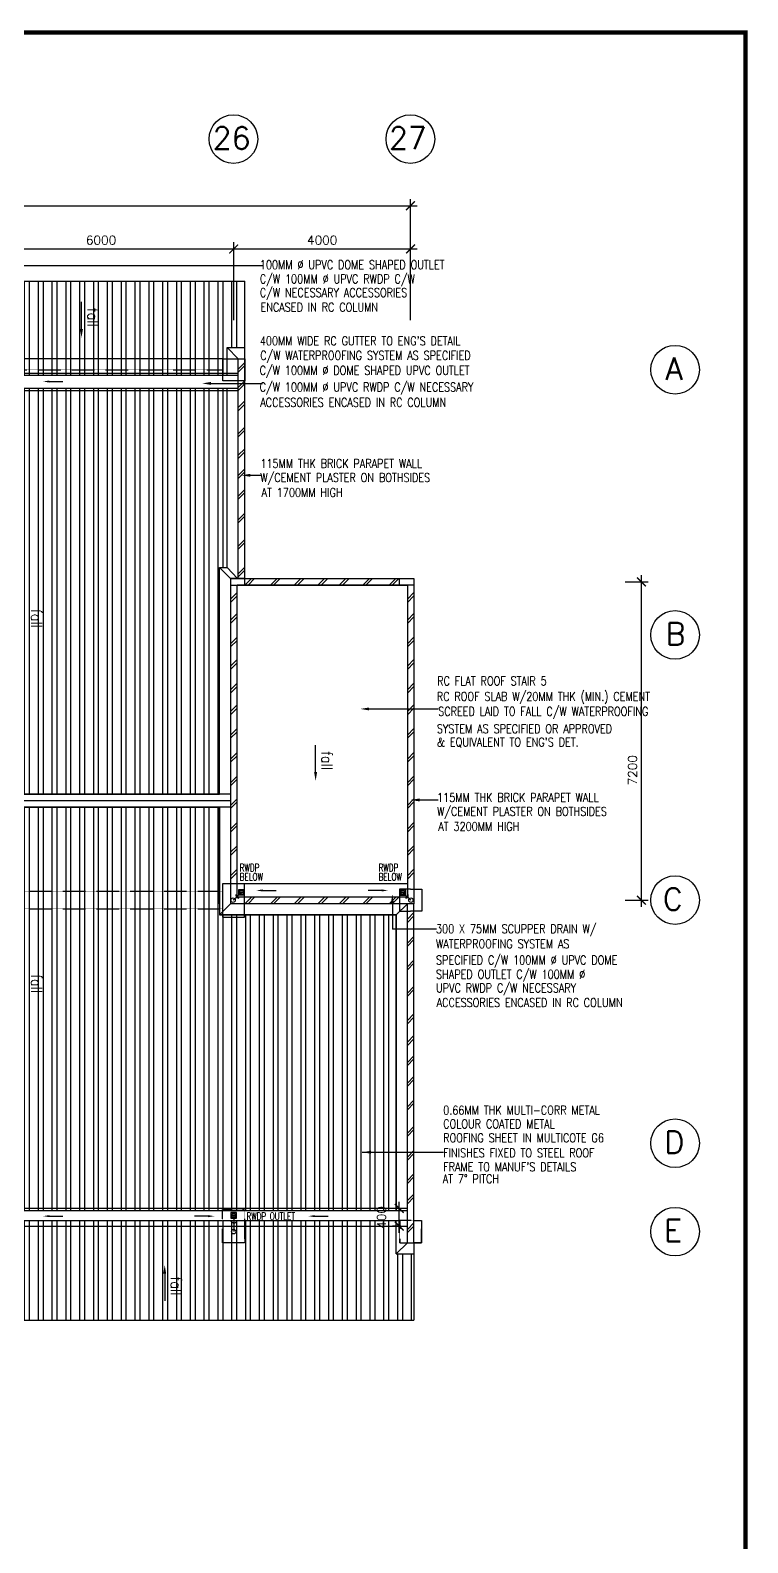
# Model space of a CAD drawing. Extents: x 2266480 to 2632177, y -858634 to -757244.
# Drawn here: x 2615954 to 2632177, y -791462 to -757244 of the extents above; entities that cross this region are included whole.
import ezdxf

# ---------------------------------------------------------------- set-up
doc = ezdxf.new("R2010")
doc.units = 0
doc.header["$LTSCALE"] = 10
doc.header["$MEASUREMENT"] = 0
doc.linetypes.add('DIVIDE', pattern=[1.25, 0.5, -0.25, 0, -0.25, 0, -0.25])
doc.linetypes.add('HIDDEN', pattern=[0.375, 0.25, -0.125])
doc.layers.get('0').update_dxf_attribs({"linetype": 'CONTINUOUS'})
doc.layers.get('DEFPOINTS').update_dxf_attribs({"linetype": 'CONTINUOUS'})
for name, color, linetype in [('BEAM', 1, 'HIDDEN'), ('COL', 3, 'CONTINUOUS'), ('DIM', 7, 'CONTINUOUS'), ('FFL', 7, 'CONTINUOUS'), ('FIT', 5, 'CONTINUOUS'), ('FLASH', 35, 'CONTINUOUS'), ('GRID-T', 7, 'CONTINUOUS'), ('H', 1, 'CONTINUOUS'), ('hatch', 7, 'CONTINUOUS'), ('hatchb', 251, 'CONTINUOUS'), ('LINE', 7, 'CONTINUOUS'), ('PIPE', 5, 'DIVIDE'), ('PL', 5, 'CONTINUOUS'), ('ROOF', 7, 'CONTINUOUS'), ('RWDP', 145, 'CONTINUOUS'), ('SPEC', 7, 'CONTINUOUS'), ('stair', 7, 'CONTINUOUS'), ('T25', 7, 'CONTINUOUS'), ('WALL', 2, 'CONTINUOUS'), ('WP', 50, 'DIVIDE')]:
    doc.layers.add(name, color=color, linetype=linetype)
doc.styles.add('ROMANS', font='romans')
doc.styles.get("Standard").update_dxf_attribs({"font": 'ROMANS.SHX'})
doc.dimstyles.new('STANDARD$0', dxfattribs={"dimscale": 0, "dimtxt": 8, "dimasz": 6, "dimexe": 1, "dimexo": 1, "dimgap": 3, "dimtad": 1, "dimdec": 0, "dimlfac": -1, "dimrnd": 1, "dimzin": 0, "dimdsep": 46, "dimtxsty": 'Standard', "dimcen": 0, "dimclrd": 5, "dimclre": 250, "dimadec": 0, "dimazin": 0, "dimtfac": 1, "dimtdec": 4, "dimtofl": 0, "dimtmove": 0, "dimatfit": 3, "dimfxl": 1, "dimtolj": 1, "dimtzin": 0, "dimarcsym": 0})
pattern_1 = [(90, (0, 0), (-312.5, 6e-14), []), (90, (-110.5, 110.5), (-312.5, 6e-14), [])]

# ---------------------------------------------------------------- blocks, each defined once
blk = doc.blocks.new('_ARCHTICK')
at = {"color": 0, "linetype": 'ByBlock', "const_width": 0.15}
blk.add_lwpolyline([(-0.5, -0.5), (0.5, 0.5)], dxfattribs=at)
blk = doc.blocks.new('*D244')
at = {"layer": 'DEFPOINTS', "color": 0, "transparency": 16777216}
for p in [(2620555, -762192), (2614555, -763953), (2620555, -763953)]:
    blk.add_point(p, dxfattribs=at)
at = {"layer": 'DIM', "color": 7, "lineweight": -2, "transparency": 16777216}
for p, q in [((2614555, -763803), (2614555, -762042)), ((2620555, -763803), (2620555, -762042)), ((2614405, -762192), (2620705, -762192))]:
    blk.add_line(p, q, dxfattribs=at)
at = {"layer": 'DIM', "color": 7, "lineweight": -2, "transparency": 16777216, "xscale": 200, "yscale": 200, "zscale": 200, "rotation": 180}
blk.add_blockref('_ARCHTICK', (2614555, -762192), dxfattribs=at)
at = {"layer": 'DIM', "color": 7, "lineweight": -2, "transparency": 16777216, "xscale": 200, "yscale": 200, "zscale": 200}
blk.add_blockref('_ARCHTICK', (2620555, -762192), dxfattribs=at)
at = {"layer": 'DIM', "color": 7, "transparency": 16777216, "insert": (2617555, -761992), "char_height": 200, "attachment_point": 5, "style": 'ROMANS'}
blk.add_mtext('\\A1;6000', dxfattribs=at)
blk = doc.blocks.new('*D245')
at = {"layer": 'DEFPOINTS', "color": 0, "transparency": 16777216}
for p in [(2624555, -762192), (2620555, -763953), (2624555, -763953)]:
    blk.add_point(p, dxfattribs=at)
at = {"layer": 'DIM', "color": 7, "lineweight": -2, "transparency": 16777216}
for p, q in [((2620555, -763803), (2620555, -762042)), ((2624555, -763803), (2624555, -762042)), ((2620405, -762192), (2624705, -762192))]:
    blk.add_line(p, q, dxfattribs=at)
at = {"layer": 'DIM', "color": 7, "lineweight": -2, "transparency": 16777216, "xscale": 200, "yscale": 200, "zscale": 200, "rotation": 180}
blk.add_blockref('_ARCHTICK', (2620555, -762192), dxfattribs=at)
at = {"layer": 'DIM', "color": 7, "lineweight": -2, "transparency": 16777216, "xscale": 200, "yscale": 200, "zscale": 200}
blk.add_blockref('_ARCHTICK', (2624555, -762192), dxfattribs=at)
at = {"layer": 'DIM', "color": 7, "transparency": 16777216, "insert": (2622555, -761992), "char_height": 200, "attachment_point": 5, "style": 'ROMANS'}
blk.add_mtext('\\A1;4000', dxfattribs=at)
blk = doc.blocks.new('*D246')
at = {"layer": 'DEFPOINTS', "color": 0, "transparency": 16777216}
for p in [(2624549, -761215), (2549549, -763953), (2624549, -763953)]:
    blk.add_point(p, dxfattribs=at)
at = {"layer": 'DIM', "color": 7, "lineweight": -2, "transparency": 16777216}
for p, q in [((2549399, -761215), (2624699, -761215)), ((2549549, -763803), (2549549, -761065)), ((2624549, -763803), (2624549, -761065))]:
    blk.add_line(p, q, dxfattribs=at)
at = {"layer": 'DIM', "color": 7, "lineweight": -2, "transparency": 16777216, "xscale": 200, "yscale": 200, "zscale": 200, "rotation": 180}
blk.add_blockref('_ARCHTICK', (2549549, -761215), dxfattribs=at)
at = {"layer": 'DIM', "color": 7, "lineweight": -2, "transparency": 16777216, "xscale": 200, "yscale": 200, "zscale": 200}
blk.add_blockref('_ARCHTICK', (2624549, -761215), dxfattribs=at)
at = {"layer": 'DIM', "color": 7, "transparency": 16777216, "insert": (2587049, -761015), "char_height": 200, "attachment_point": 5, "style": 'ROMANS'}
blk.add_mtext('\\A1;75000', dxfattribs=at)
blk = doc.blocks.new('100FT')
at = {"layer": 'PIPE', "linetype": 'Continuous'}
blk.add_circle((0, 0), 50, dxfattribs=at)
at = {"layer": 'WP', "linetype": 'Continuous'}
for p, q in [((-37, 34), (37, 34)), ((-50, -3), (50, -3)), ((-34, -37), (34, -37))]:
    blk.add_line(p, q, dxfattribs=at)
blk = doc.blocks.new('A$C7CE3714C')
at = {"layer": 'FIT'}
blk.add_lwpolyline([(0, 0), (126, 0), (126, 126), (0, 126)], close=True, dxfattribs=at)
at = {"layer": 'FIT', "xscale": -1}
blk.add_blockref('100FT', (63, 66), dxfattribs=at)
blk = doc.blocks.new('*D306')
at = {"layer": 'DEFPOINTS', "color": 0, "transparency": 16777216}
for p in [(2624297, -783900), (2624480, -783900, 0), (2624480, -784299)]:
    blk.add_point(p, dxfattribs=at)
at = {"layer": 'LINE', "color": 7, "lineweight": -2, "transparency": 16777216}
for p, q in [((2624330, -783900), (2624147, -783900)), ((2624297, -784449), (2624297, -783750)), ((2624330, -784299), (2624147, -784299))]:
    blk.add_line(p, q, dxfattribs=at)
at = {"layer": 'LINE', "color": 7, "lineweight": -2, "transparency": 16777216, "xscale": 200, "yscale": 200, "zscale": 200}
for p, rotation in [((2624297, -783900), 90), ((2624297, -784299), 270)]:
    blk.add_blockref('_ARCHTICK', p, dxfattribs=dict(at, rotation=rotation))
at = {"layer": 'LINE', "color": 7, "transparency": 16777216, "insert": (2623897, -784100), "char_height": 200, "attachment_point": 5, "rotation": 90, "style": 'ROMANS'}
blk.add_mtext('\\A1;400', dxfattribs=at)
blk = doc.blocks.new('*D66')
at = {"layer": 'DEFPOINTS', "color": 0, "transparency": 16777216}
for p in [(2629253, -769724), (2629773, -769724), (2629253, -776924)]:
    blk.add_point(p, dxfattribs=at)
at = {"layer": 'DIM', "color": 7, "lineweight": -2, "transparency": 16777216}
for p, q in [((2629403, -769724), (2629923, -769724)), ((2629773, -777074), (2629773, -769574)), ((2629403, -776924), (2629923, -776924))]:
    blk.add_line(p, q, dxfattribs=at)
at = {"layer": 'DIM', "color": 7, "lineweight": -2, "transparency": 16777216, "xscale": 200, "yscale": 200, "zscale": 200}
for p, rotation in [((2629773, -769724), 90), ((2629773, -776924), 270)]:
    blk.add_blockref('_ARCHTICK', p, dxfattribs=dict(at, rotation=rotation))
at = {"layer": 'DIM', "color": 7, "transparency": 16777216, "insert": (2629573, -773986), "char_height": 200, "attachment_point": 5, "rotation": 90, "style": 'ROMANS'}
blk.add_mtext('\\A1;7200', dxfattribs=at)

msp = doc.modelspace()

# ---------------------------------------------------------------- hatches: boundary and pattern name
at = {"layer": 'hatch'}
h = msp.add_hatch(dxfattribs=at)
h.set_pattern_fill('STEEL', color=0, scale=2500, angle=45, style=0)
h.set_pattern_definition(pattern_1)
h.paths.add_polyline_path([(2620805.5, -764424.1), (2620805.5, -762924.1), (2595155.5, -762924.1), (2595160.5, -765048.8), (2620405.5, -765048.8), (2620405.5, -764424.1)])
h = msp.add_hatch(dxfattribs=at)
h.set_pattern_fill('STEEL', color=0, scale=2500, angle=45, style=0)
h.set_pattern_definition(pattern_1)
edge = h.paths.add_edge_path()
edge.add_line((2553699.5, -765346.7), (2553699.5, -769399.1))
edge.add_line((2553699.5, -769399.1), (2553874.5, -769399.1))
edge.add_line((2553874.5, -769399.1), (2553874.5, -774524.1))
edge.add_line((2553874.5, -774524.1), (2620230.5, -774524.1))
edge.add_line((2620230.5, -774524.1), (2620230.5, -769399.1))
edge.add_line((2620230.5, -769399.1), (2620405.5, -769399.1))
edge.add_line((2620405.5, -769399.1), (2620405.5, -765346.7))
edge.add_line((2620405.5, -765346.7), (2595155.5, -765346.7))
edge.add_line((2595155.5, -765346.7), (2595155.5, -766424.1))
edge.add_line((2595155.5, -766424.1), (2578948.8, -766424.1))
edge.add_line((2578948.8, -766424.1), (2578948.8, -765346.1))
edge.add_line((2578948.8, -765346.1), (2553699.5, -765346.1))
h = msp.add_hatch(dxfattribs=at)
h.set_pattern_fill('STEEL', color=0, scale=2500, angle=45, style=0)
h.set_pattern_definition([(90, (0, 0), (-312.5, 6e-14), []), (90, (-110.5, 110.5), (-312.5, 6e-14), [])])
h.paths.add_polyline_path([(2620230.5, -774824.1), (2620230.5, -777254.4), (2624230.5, -777254.4), (2624230.5, -783952.2), (2559824.5, -783952.2), (2559824.5, -779249.1), (2559574.5, -779249.1), (2559574.5, -779249.1), (2549874.5, -779249.1), (2549874.5, -777249.1), (2553874.5, -777249.1), (2553874.5, -774824.1)])
h = msp.add_hatch(dxfattribs=at)
h.set_pattern_fill('STEEL', color=0, scale=2500, angle=45, style=0)
h.set_pattern_definition(pattern_1)
h.paths.add_polyline_path([(2594924.5, -784174.2), (2594924.5, -784799.1), (2594749.5, -784799.1), (2594749.5, -786424.1), (2624630.5, -786424.1), (2624630.5, -784924.1), (2624230.5, -784924.1), (2624230.5, -784174)])

# ---------------------------------------------------------------- linework, layer by layer
at = {"layer": 'BEAM', "color": 0}
for p, q in [((2614805.5, -764924.1), (2620305.5, -764924.1)), ((2614924.5, -776724.1), (2620299.5, -776724.1)), ((2614924.5, -777124.1), (2620299.5, -777124.1))]:
    msp.add_line(p, q, dxfattribs=at)
for points in [[(2620299.5, -784674.1), (2620299.5, -783924.1), (2620799.5, -783924.1), (2620799.5, -784674.1)], [(2620305.5, -784174.1), (2620805.5, -784174.1), (2620805.5, -784674.1), (2620305.5, -784674.1)], [(2624799.5, -784174.1), (2624299.5, -784174.1), (2624299.5, -784674.1), (2624799.5, -784674.1)]]:
    msp.add_lwpolyline(points, close=True, dxfattribs=at)
msp.add_lwpolyline([(2624480.5, -784174.1), (2624311.5, -784174.1), (2624311.5, -784674.1), (2624480.5, -784674.1)], dxfattribs=at)
at = {"layer": 'COL', "color": 0}
for points in [[(2620480.5, -769649.1), (2620480.5, -769799.1), (2620805.5, -769799.1), (2620805.5, -769649.1)], [(2624630.5, -769649.1), (2624630.5, -769799.1), (2624305.5, -769799.1), (2624305.5, -769649.1)], [(2620799.5, -777307.2), (2620799.5, -776557.2), (2620299.5, -776557.2), (2620299.5, -777307.2)]]:
    msp.add_lwpolyline(points, close=True, dxfattribs=at)
for points in [[(2624555.5, -776674.1), (2624299.5, -776674.1), (2624299.5, -777174.1), (2624555.5, -777174.1)], [(2624555.5, -776674.1), (2624811.5, -776674.1), (2624811.5, -777174.1), (2624555.5, -777174.1)], [(2624299.5, -776999.1), (2624299.5, -777174.1), (2624555.5, -777174.1)], [(2624299.5, -776999.1), (2624299.5, -777174.1), (2624555.5, -777174.1)], [(2624811.5, -776999.1), (2624811.5, -777174.1), (2624555.5, -777174.1)], [(2624811.5, -776999.1), (2624811.5, -777174.1), (2624555.5, -777174.1)], [(2624630.5, -784174.1), (2624799.5, -784174.1), (2624799.5, -784674.1), (2624630.5, -784674.1)]]:
    msp.add_lwpolyline(points, dxfattribs=at)
at = {"layer": 'FLASH', "color": 0}
for p, q in [((2620405.5, -764424.1), (2620805.5, -764424.1)), ((2620405.5, -765048.8), (2620405.5, -764424.1)), ((2620405.5, -764424.1), (2620655.5, -764674.1)), ((2620405.5, -769399.1), (2620405.5, -765346.7)), ((2620230.5, -769399.1), (2620480.5, -769649.1)), ((2620230.5, -774524.1), (2620230.5, -769399.1)), ((2620230.5, -769399.1), (2620405.5, -769399.1)), ((2620405.5, -769399.1), (2620643, -769649.1)), ((2620230.5, -774824.1), (2620230.5, -777254.4)), ((2620230.5, -777254.4), (2620481.2, -777004.4)), ((2624230.5, -777254.4), (2624480.5, -777004.4)), ((2624230.5, -777254.4), (2620230.5, -777254.4)), ((2624230.5, -783952.2), (2624230.5, -777254.4)), ((2624230.5, -784924.1), (2624230.5, -784174)), ((2624230.5, -784924.1), (2624480.5, -784674.1)), ((2624230.5, -784924.1), (2624630.5, -784924.1))]:
    msp.add_line(p, q, dxfattribs=at)
msp.add_lwpolyline([(2620230.5, -777004.4), (2620230.5, -774824.1)], dxfattribs=at)
at = {"layer": 'GRID-T', "color": 0}
for centre in [(2620548.8, -759706.5), (2624548.8, -759706.5), (2630534.8, -764924.1), (2630534.8, -770924.1), (2630534.8, -776924.1), (2630534.8, -782424.1), (2630534.8, -784424.1)]:
    msp.add_circle(centre, 550, dxfattribs=at)
at = {"layer": 'H', "color": 0}
for p, q in [((2620655.5, -764910.3), (2620805.5, -764760.3)), ((2620655.5, -764981.1), (2620805.5, -764831.1)), ((2620655.5, -765324.1), (2620805.5, -765174.1)), ((2620655.5, -765394.8), (2620805.5, -765244.8)), ((2620655.5, -765780.9), (2620805.5, -765630.9)), ((2620655.5, -765851.6), (2620805.5, -765701.6)), ((2620655.5, -766370.9), (2620805.5, -766220.9)), ((2620655.5, -766441.6), (2620805.5, -766291.6)), ((2620655.5, -766860.1), (2620805.5, -766710.1)), ((2620655.5, -766930.8), (2620805.5, -766780.8)), ((2620655.5, -767316.9), (2620805.5, -767166.9)), ((2620655.5, -767387.6), (2620805.5, -767237.6)), ((2620655.5, -767783.5), (2620805.5, -767633.5)), ((2620655.5, -767854.2), (2620805.5, -767704.2)), ((2620655.5, -768317.7), (2620805.5, -768167.7)), ((2620655.5, -768388.4), (2620805.5, -768238.4)), ((2620655.5, -768915.2), (2620805.5, -768765.2)), ((2620655.5, -768985.9), (2620805.5, -768835.9)), ((2620655.5, -769538.2), (2620805.5, -769388.2)), ((2620655.5, -769608.9), (2620805.5, -769458.9)), ((2620807.2, -769799.1), (2620957.2, -769649.1)), ((2620877.9, -769799.1), (2621027.9, -769649.1)), ((2621385.2, -769799.1), (2621535.2, -769649.1)), ((2621455.9, -769799.1), (2621605.9, -769649.1)), ((2621923.2, -769799.1), (2622073.2, -769649.1)), ((2621993.9, -769799.1), (2622143.9, -769649.1)), ((2622460.2, -769799.1), (2622610.2, -769649.1)), ((2622530.9, -769799.1), (2622680.9, -769649.1)), ((2622941.2, -769799.1), (2623091.2, -769649.1)), ((2623011.9, -769799.1), (2623161.9, -769649.1)), ((2623471.2, -769799.1), (2623621.2, -769649.1)), ((2623541.9, -769799.1), (2623691.9, -769649.1)), ((2624069.2, -769799.1), (2624219.2, -769649.1)), ((2624139.9, -769799.1), (2624289.9, -769649.1)), ((2620480.5, -770117.5), (2620630.5, -769967.5)), ((2620480.5, -770188.2), (2620630.5, -770038.2)), ((2624480.5, -770117.5), (2624630.5, -769967.5)), ((2624480.5, -770188.2), (2624630.5, -770038.2)), ((2620480.5, -770591.5), (2620630.5, -770441.5)), ((2620480.5, -770662.2), (2620630.5, -770512.2)), ((2624480.5, -770591.5), (2624630.5, -770441.5)), ((2624480.5, -770662.2), (2624630.5, -770512.2)), ((2620480.5, -771125.7), (2620630.5, -770975.7)), ((2620480.5, -771196.4), (2620630.5, -771046.4)), ((2624480.5, -771125.7), (2624630.5, -770975.7)), ((2624480.5, -771196.4), (2624630.5, -771046.4)), ((2620480.5, -771633.4), (2620630.5, -771483.4)), ((2620480.5, -771704.1), (2620630.5, -771554.1)), ((2624480.5, -771633.4), (2624630.5, -771483.4)), ((2624480.5, -771704.1), (2624630.5, -771554.1)), ((2620480.5, -772167.6), (2620630.5, -772017.6)), ((2620480.5, -772238.3), (2620630.5, -772088.3)), ((2624480.5, -772167.6), (2624630.5, -772017.6)), ((2624480.5, -772238.3), (2624630.5, -772088.3)), ((2620480.5, -772658.4), (2620630.5, -772508.4)), ((2620480.5, -772729.1), (2620630.5, -772579.1)), ((2624480.5, -772658.4), (2624630.5, -772508.4)), ((2624480.5, -772729.1), (2624630.5, -772579.1)), ((2620480.5, -773192.6), (2620630.5, -773042.6)), ((2620480.5, -773263.3), (2620630.5, -773113.3)), ((2624480.5, -773192.6), (2624630.5, -773042.6)), ((2624480.5, -773263.3), (2624630.5, -773113.3)), ((2620480.5, -773735.4), (2620630.5, -773585.4)), ((2620480.5, -773806.1), (2620630.5, -773656.1)), ((2624480.5, -773735.4), (2624630.5, -773585.4)), ((2624480.5, -773806.1), (2624630.5, -773656.1)), ((2620480.5, -774269.6), (2620630.5, -774119.6)), ((2620480.5, -774340.3), (2620630.5, -774190.3)), ((2624480.5, -774269.6), (2624630.5, -774119.6)), ((2624480.5, -774340.3), (2624630.5, -774190.3)), ((2620480.5, -774781.4), (2620630.5, -774631.4)), ((2620480.5, -774852.1), (2620630.5, -774702.1)), ((2624480.5, -774781.4), (2624630.5, -774631.4)), ((2624480.5, -774852.1), (2624630.5, -774702.1)), ((2620480.5, -775315.6), (2620630.5, -775165.6)), ((2620480.5, -775386.3), (2620630.5, -775236.3)), ((2624480.5, -775315.6), (2624630.5, -775165.6)), ((2624480.5, -775386.3), (2624630.5, -775236.3)), ((2620480.5, -775842.4), (2620630.5, -775692.4)), ((2624480.5, -775842.4), (2624630.5, -775692.4)), ((2620480.5, -775913.1), (2620630.5, -775763.1)), ((2624480.5, -775913.1), (2624630.5, -775763.1)), ((2620480.5, -776376.6), (2620630.5, -776226.6)), ((2620480.5, -776447.3), (2620630.5, -776297.3)), ((2624480.5, -776376.6), (2624630.5, -776226.6)), ((2624480.5, -776447.3), (2624630.5, -776297.3)), ((2620807.2, -777004.4), (2620957.2, -776854.4)), ((2620877.9, -777004.4), (2621027.9, -776854.4)), ((2621385.2, -777004.4), (2621535.2, -776854.4)), ((2621455.9, -777004.4), (2621605.9, -776854.4)), ((2621923.2, -777004.4), (2622073.2, -776854.4)), ((2621993.9, -777004.4), (2622143.9, -776854.4)), ((2622460.2, -777004.4), (2622610.2, -776854.4)), ((2622530.9, -777004.4), (2622680.9, -776854.4)), ((2622941.2, -777004.4), (2623091.2, -776854.4)), ((2623011.9, -777004.4), (2623161.9, -776854.4)), ((2623471.2, -777004.4), (2623621.2, -776854.4)), ((2623541.9, -777004.4), (2623691.9, -776854.4)), ((2624069.2, -777004.4), (2624219.2, -776854.4)), ((2624139.9, -777004.4), (2624289.9, -776854.4)), ((2624480.5, -777356.8), (2624630.5, -777206.8)), ((2624480.5, -777427.5), (2624630.5, -777277.5)), ((2624480.5, -777895.4), (2624630.5, -777745.4)), ((2624480.5, -777966.1), (2624630.5, -777816.1)), ((2624480.5, -778429.6), (2624630.5, -778279.6)), ((2624480.5, -778500.3), (2624630.5, -778350.3)), ((2624480.5, -779027.1), (2624630.5, -778877.1)), ((2624480.5, -779097.8), (2624630.5, -778947.8)), ((2624480.5, -779649.8), (2624630.5, -779499.8)), ((2624480.5, -779720.5), (2624630.5, -779570.5)), ((2624480.5, -780139), (2624630.5, -779989)), ((2624480.5, -780209.7), (2624630.5, -780059.7)), ((2624480.5, -780595.8), (2624630.5, -780445.8)), ((2624480.5, -780666.5), (2624630.5, -780516.5)), ((2624480.5, -781062.4), (2624630.5, -780912.4)), ((2624480.5, -781133.1), (2624630.5, -780983.1)), ((2624480.5, -781596.6), (2624630.5, -781446.6)), ((2624480.5, -781667.3), (2624630.5, -781517.3)), ((2624480.5, -782194.1), (2624630.5, -782044.1)), ((2624480.5, -782264.8), (2624630.5, -782114.8)), ((2624480.5, -782736.7), (2624630.5, -782586.7)), ((2624480.5, -782807.5), (2624630.5, -782657.5)), ((2624480.5, -783266.2), (2624630.5, -783116.2)), ((2624480.5, -783336.9), (2624630.5, -783186.9)), ((2624480.5, -783723), (2624630.5, -783573)), ((2624480.5, -783793.7), (2624630.5, -783643.7)), ((2624480.5, -784375.9), (2624630.5, -784225.9)), ((2624480.5, -784446.7), (2624630.5, -784296.7))]:
    msp.add_line(p, q, dxfattribs=at)
at = {"layer": 'hatchb', "color": 0}
msp.add_lwpolyline([(2620230.5, -774824.1), (2620230.5, -777254.4), (2624230.5, -777254.4), (2624230.5, -783952.2), (2559824.5, -783952.2), (2559824.5, -779249.1), (2559574.5, -779249.1), (2559574.5, -779249.1), (2549874.5, -779249.1), (2549874.5, -777249.1), (2553874.5, -777249.1), (2553874.5, -774824.1), (2620230.5, -774824.1)], dxfattribs=at)
at = {"layer": 'LINE', "color": 0}
for p, q in [((2615770.8, -762566.7), (2621203.4, -762566.7)), ((2620040.1, -765233.7), (2621203.4, -765233.7)), ((2620930.5, -767312.6), (2621193, -767312.6)), ((2624755.5, -774657), (2625178, -774657)), ((2625136.1, -777583.1), (2624142.2, -777583.1)), ((2623457.6, -782628), (2625297.3, -782628))]:
    msp.add_line(p, q, dxfattribs=at)
for points in [[(2620040.1, -765267), (2620040.1, -765200.4), (2619840.1, -765233.7)], [(2620930.5, -767346), (2620930.5, -767279.3), (2620730.5, -767312.6)], [(2624755.5, -774690.3), (2624755.5, -774623.7), (2624555.5, -774657)]]:
    msp.add_solid(points, dxfattribs=at)
at = {"layer": 'PL', "color": 0, "ltscale": 2, "const_width": 100}
msp.add_lwpolyline([(2561112, -847288.2), (2632127.2, -847288.2), (2632127.2, -757293.9), (2561112, -757293.9)], close=True, dxfattribs=at)
at = {"layer": 'ROOF', "color": 0}
for p, q in [((2595155.5, -762924.1), (2620805.5, -762924.1)), ((2620805.5, -764674.1), (2620805.5, -762924.1)), ((2620305.5, -764674.1), (2609799.5, -764674.1)), ((2595160.5, -764998.8), (2620655.5, -764998.8)), ((2595160.5, -765048.8), (2620655.5, -765048.8)), ((2620655.5, -765346.7, 0), (2595160.5, -765346.7, 0)), ((2620655.5, -765398.8, 0), (2595160.5, -765398.8, 0)), ((2620480.5, -769649.1), (2620480.5, -777004.4)), ((2624474.3, -769799.1), (2620630.5, -769799.1)), ((2620480.5, -774524.1), (2553624.5, -774524.1)), ((2620480.5, -774674.1), (2553624.5, -774674.1)), ((2620480.5, -774824.1), (2553624.5, -774824.1)), ((2624480.5, -783900, 0), (2559624.5, -783900, 0)), ((2624480.5, -783952.2, 0), (2594299.5, -783952.2, 0)), ((2614299.5, -784174.3, 0), (2620299.5, -784174.3, 0)), ((2620312.6, -784174.1), (2624299.5, -784175.1, 0)), ((2594799.5, -784299.1), (2624480.5, -784299.1)), ((2624630.5, -784674.1), (2624630.5, -786424.1)), ((2594805.5, -786424.1), (2624630.5, -786424.1))]:
    msp.add_line(p, q, dxfattribs=at)
for points in [[(2620305.5, -764674.1), (2620805.5, -764674.1), (2620805.5, -765174.1), (2620305.5, -765174.1)], [(2620630.5, -776854.4), (2620630.5, -769799.1), (2624480.5, -769799.1), (2624480.5, -776854.4), (2620630.5, -776854.4)]]:
    msp.add_lwpolyline(points, close=True, dxfattribs=at)
for points in [[(2553699.5, -765346.7), (2553699.5, -769399.1), (2553874.5, -769399.1), (2553874.5, -774524.1), (2620230.5, -774524.1), (2620230.5, -769399.1), (2620405.5, -769399.1), (2620405.5, -765346.7), (2595155.5, -765346.7), (2595155.5, -766424.1), (2578948.8, -766424.1), (2578948.8, -765346.1), (2553699.5, -765346.1)], [(2620480.5, -769649.1), (2624630.5, -769649.1), (2624630.5, -777004.4), (2620480.5, -777004.4)]]:
    msp.add_lwpolyline(points, dxfattribs=at)
at = {"layer": 'RWDP', "color": 0}
for p, q in [((2616385.5, -765191.3), (2616690.7, -765191.3)), ((2620731, -776752.1), (2620545.9, -776924.1)), ((2620630.5, -776549.1), (2624480.5, -776549.1)), ((2621208, -776704.5), (2621513.1, -776704.5)), ((2623903, -776704.5), (2623597.9, -776704.5)), ((2624380, -776749.3), (2624561.5, -776924.1)), ((2620614.6, -776861.4), (2620613.4, -776798.2)), ((2620614.6, -776861.4), (2620667.4, -776876.2)), ((2616385.5, -784073.6), (2616690.7, -784073.6)), ((2619974.3, -784073.6), (2619669.1, -784073.6)), ((2620555.5, -784241.7), (2620487.9, -784192.8)), ((2620555.5, -784059.2), (2620555.5, -784424.1)), ((2620555.5, -784241.7), (2620623.1, -784192.8)), ((2622385.5, -784073.6), (2622690.7, -784073.6))]:
    msp.add_line(p, q, dxfattribs=at)
msp.add_lwpolyline([(2624443.6, -776876.2), (2624496.4, -776861.4), (2624497.6, -776798.2)], dxfattribs=at)
for centre in [(2620539.9, -776924.1), (2624561.5, -776924.1), (2620555.5, -784424.1)]:
    msp.add_circle(centre, 50, dxfattribs=at)
for points in [[(2616385.5, -765214.6), (2616385.5, -765167.9), (2616245.5, -765191.3)], [(2621208, -776727.8), (2621208, -776681.2), (2621068, -776704.5)], [(2623903, -776727.8), (2623903, -776681.2), (2624043, -776704.5)], [(2616385.5, -784097), (2616385.5, -784050.3), (2616245.5, -784073.6)], [(2619974.3, -784097), (2619974.3, -784050.3), (2620114.3, -784073.6)], [(2622385.5, -784097), (2622385.5, -784050.3), (2622245.5, -784073.6)]]:
    msp.add_solid(points, dxfattribs=at)
at = {"layer": 'SPEC', "color": 0}
for p, q in [((2617112.7, -764000.2), (2617112.7, -763390.2)), ((2622406, -774027.3), (2622406, -773417.3)), ((2618994.8, -785378.4), (2618994.8, -785988.4))]:
    msp.add_line(p, q, dxfattribs=at)
for points in [[(2617079.4, -764000.2), (2617146, -764000.2), (2617112.7, -764200.2)], [(2622372.6, -774027.3), (2622439.3, -774027.3), (2622406, -774227.3)], [(2618961.5, -785378.4), (2619028.1, -785378.4), (2618994.8, -785178.4)]]:
    msp.add_solid(points, dxfattribs=at)
at = {"layer": 'stair', "color": 0}
for p, q in [((2623617.3, -772598.1), (2625178, -772598.1)), ((2624142.2, -776989.7), (2624142.2, -777583.1))]:
    msp.add_line(p, q, dxfattribs=at)
for points in [[(2623617.3, -772631.5), (2623617.3, -772564.8), (2623417.3, -772598.1)], [(2624108.9, -776989.7), (2624175.6, -776989.7), (2624142.2, -776789.7)], [(2623657.6, -782661.3), (2623657.6, -782594.7), (2623457.6, -782628)]]:
    msp.add_solid(points, dxfattribs=at)
at = {"layer": 'WALL', "color": 0}
for p, q in [((2620655.5, -769649.1), (2620655.5, -764674.1)), ((2620655.5, -764674.1), (2620805.5, -764674.1)), ((2620805.5, -769649.1), (2620805.5, -764674.1)), ((2624480.5, -784674.1), (2624480.5, -777004.4)), ((2624630.5, -784674.1), (2624630.5, -777004.4)), ((2624480.5, -784674.1), (2624630.5, -784674.1))]:
    msp.add_line(p, q, dxfattribs=at)

# ---------------------------------------------------------------- block references
at = {"layer": 'T25', "color": 0, "xscale": -1, "rotation": 180}
msp.add_blockref('A$C7CE3714C', (2620668, -776686.3), dxfattribs=at)
at = {"layer": 'T25', "color": 0, "rotation": 180}
for p in [(2624443, -776686.3), (2620618.5, -783993.5)]:
    msp.add_blockref('A$C7CE3714C', p, dxfattribs=at)

# ---------------------------------------------------------------- texts
at = {"color": 0, "ltscale": 10, "style": 'ROMANS', "width": 0.8}
for s, p in [('100MM %%c UPVC DOME SHAPED OUTLET', (2621145.1, -762648.1)), ('C/W 100MM %%c UPVC RWDP C/W', (2621145.1, -762970.3)), ('C/W NECESSARY ACCESSORIES', (2621145.1, -763279.6)), ('ENCASED IN RC COLUMN', (2621159.3, -763609.5)), ("400MM WIDE RC GUTTER TO ENG'S DETAIL", (2621143.8, -764372.1)), ('C/W WATERPROOFING SYSTEM AS SPECIFIED', (2621153.6, -764700.4)), ('C/W 100MM %%c DOME SHAPED UPVC OUTLET ', (2621141.3, -765039)), ('C/W 100MM %%c UPVC RWDP C/W NECESSARY', (2621141.3, -765416.3)), ('ACCESSORIES ENCASED IN RC COLUMN', (2621155.6, -765763.2)), ('RC FLAT ROOF STAIR 5', (2625155, -772065.8)), ('RC ROOF SLAB W/20MM THK (MIN.) CEMENT', (2625147.2, -772415.2)), ('SCREED LAID TO FALL C/W WATERPROOFING', (2625177.7, -772753.2)), ('SYSTEM AS SPECIFIED OR APPROVED ', (2625147.2, -773146.8)), ("& EQUIVALENT TO ENG'S DET.", (2625153.1, -773449.4)), ('300 X 75MM SCUPPER DRAIN W/', (2625129.4, -777672.4)), ('WATERPROOFING SYSTEM AS', (2625129.4, -778014.3)), ('SPECIFIED C/W 100MM %%c UPVC DOME', (2625129.4, -778379.5)), ('SHAPED OUTLET C/W 100MM %%c', (2625129.4, -778701.7)), ('UPVC RWDP C/W NECESSARY', (2625129.4, -779011)), ('ACCESSORIES ENCASED IN RC COLUMN', (2625143.6, -779340.9))]:
    msp.add_text(s, height=200, dxfattribs=at).set_placement(p)
at = {"layer": 'FFL', "color": 0, "style": 'ROMANS', "width": 0.8}
for s, p in [('115MM THK BRICK PARAPET WALL', (2621156.6, -767146.5)), ('W/CEMENT PLASTER ON BOTHSIDES', (2621156.6, -767463.4)), ('AT 1700MM HIGH', (2621184.8, -767801.5)), ('115MM THK BRICK PARAPET WALL', (2625152.6, -774701.5)), ('W/CEMENT PLASTER ON BOTHSIDES', (2625152.6, -775018.4)), ('AT 3200MM HIGH', (2625180.8, -775356.5)), ('0.66MM THK MULTI-CORR METAL', (2625290.3, -781776.4)), ('COLOUR COATED METAL', (2625290.3, -782086.7)), ('ROOFING SHEET IN MULTICOTE G6', (2625290.3, -782402.1)), ('FINISHES FIXED TO STEEL ROOF', (2625290.3, -782741.6)), ("FRAME TO MANUF'S DETAILS", (2625290.3, -783058.5)), ('AT 7%%d PITCH', (2625280.1, -783328.7))]:
    msp.add_text(s, height=200, dxfattribs=at).set_placement(p)
at = {"layer": 'GRID-T', "color": 0, "style": 'ROMANS'}
for s, p in [('26', (2620077.8, -759932.2)), ('27', (2624064.3, -759932.2)), ('A', (2630319.6, -765149.9)), ('B', (2630319.6, -771149.9)), ('C', (2630258.6, -777149.9)), ('D', (2630295.5, -782649.9)), ('E', (2630284.6, -784649.9))]:
    msp.add_text(s, height=500, dxfattribs=at).set_placement(p)
at = {"layer": 'RWDP', "color": 0, "style": 'ROMANS', "width": 0.7}
for s, p in [('RWDP', (2620691, -776275)), ('BELOW', (2620691, -776482.7)), ('RWDP', (2623832, -776275)), ('BELOW', (2623832, -776482.7)), ('RWDP OUTLET', (2620843.6, -784159.9))]:
    msp.add_text(s, height=170, dxfattribs=at).set_placement(p)
at = {"layer": 'SPEC', "color": 0, "style": 'ROMANS', "width": 0.85}
for p in [(2617248.6, -763524), (2615973.7, -770336), (2622541.9, -773551.2), (2615973.7, -778597.4), (2619130.7, -785439.7)]:
    msp.add_text('fall', height=250, rotation=270, dxfattribs=at).set_placement(p)

# ---------------------------------------------------------------- dimensions: what is measured, and where the dimension line sits
at = {"layer": 'DIM', "color": 0}
for p1, p2, distance, picture, middle in [((2549549.5, -763953.2), (2624549.5, -763953.2), 2738.2, '*D246', (2587049.5, -761015.1)), ((2614555.5, -763953.2), (2620555.5, -763953.2), 1761, '*D244', (2617555.5, -761992.2)), ((2620555.5, -763953.2), (2624555.5, -763953.2), 1761, '*D245', (2622555.5, -761992.2))]:
    dim = msp.add_aligned_dim(p1=p1, p2=p2, distance=distance, dimstyle='STANDARD$0', override={"dimscale": 100, "dimtxt": 2, "dimasz": 2, "dimexe": 1.5, "dimexo": 1.5, "dimgap": 1, "dimtxsty": 'ROMANS', "dimblk": 'ARCHTICK', "dimdle": 1.5, "dimclrd": 7, "dimclre": 7, "dimclrt": 7, "dimtdec": 0, "dimtmove": 2}, dxfattribs=at)
    dim.commit()
    dim.dimension.update_dxf_attribs({"geometry": picture, "text_midpoint": middle})
dim = msp.add_linear_dim(base=(2629773.4, -769724.1), p1=(2629253.3, -776924.1), p2=(2629253.3, -769724.1), angle=90, dimstyle='STANDARD$0', override={"dimscale": 100, "dimtxt": 2, "dimasz": 2, "dimexe": 1.5, "dimexo": 1.5, "dimgap": 1, "dimtxsty": 'ROMANS', "dimblk": 'ARCHTICK', "dimdle": 1.5, "dimclrd": 7, "dimclre": 7, "dimclrt": 7, "dimtdec": 0, "dimtmove": 2}, dxfattribs=at)
dim.commit()
dim.dimension.update_dxf_attribs({"geometry": '*D66', "text_midpoint": (2629573.4, -773986.2), "dimtype": 160})
at = {"layer": 'LINE', "color": 0}
dim = msp.add_aligned_dim(p1=(2624480.5, -784299.1), p2=(2624480.5, -783900, 0), distance=183, text='400', dimstyle='STANDARD$0', override={"dimscale": 100, "dimtxt": 2, "dimasz": 2, "dimexe": 1.5, "dimexo": 1.5, "dimgap": 1, "dimtxsty": 'ROMANS', "dimblk": 'ARCHTICK', "dimdle": 1.5, "dimclrd": 7, "dimclre": 7, "dimclrt": 7, "dimtdec": 0, "dimtmove": 2}, dxfattribs=at)
dim.commit()
dim.dimension.update_dxf_attribs({"geometry": '*D306', "text_midpoint": (2623897.5, -784099.6)})

doc.saveas('drawing.dxf')
